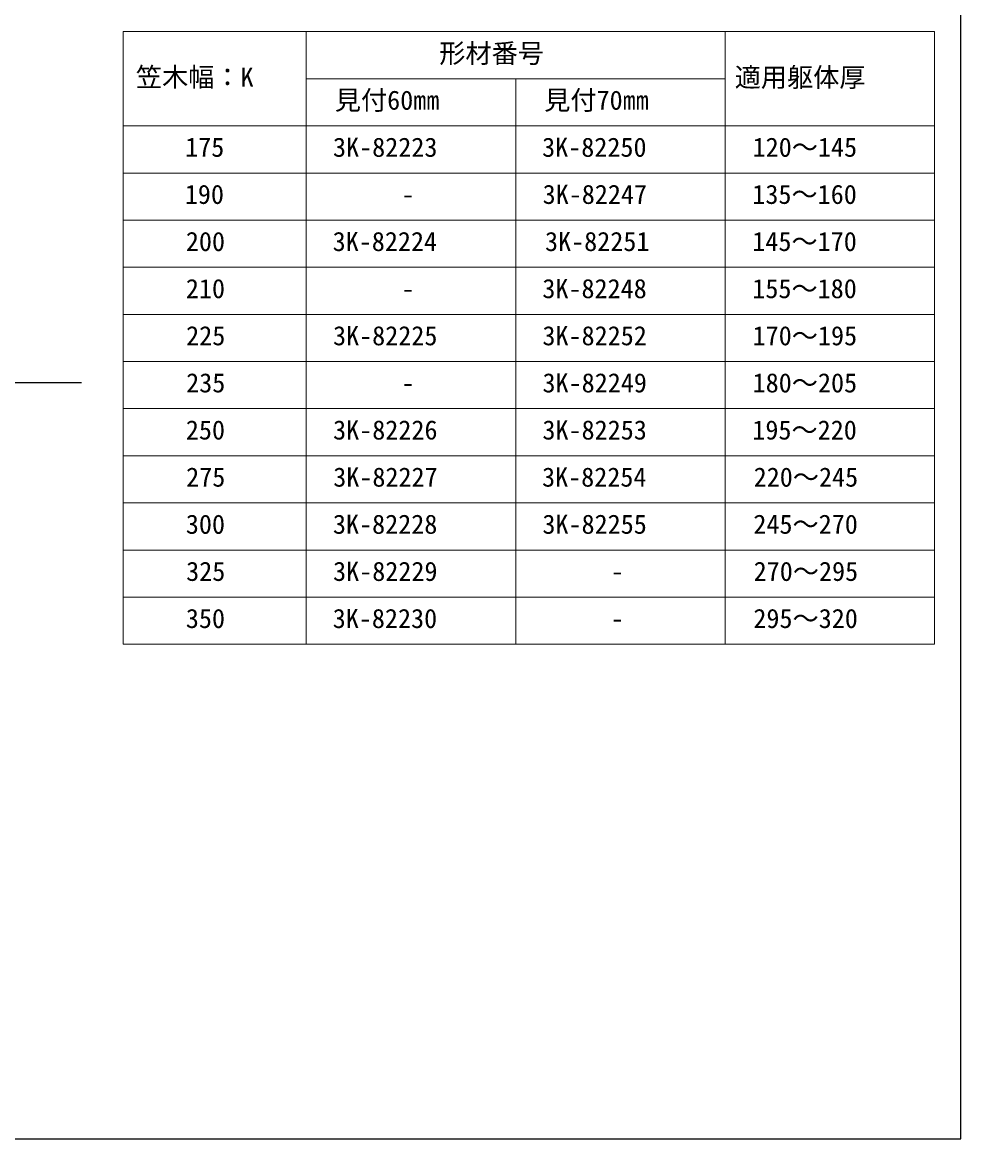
# Model space of a CAD drawing. Units: millimetres, scale not verified. Extents: x -875 to 875, y -1307 to 1299.
# Drawn here: x 516.5 to 875, y -1307.1 to -880.7 of the extents above; entities that cross this region are included whole.
import ezdxf
from ezdxf.enums import TextEntityAlignment as Align

# ---------------------------------------------------------------- set-up
doc = ezdxf.new("R2010")
doc.units = ezdxf.units.MM
doc.header["$LTSCALE"] = 4
doc.layers.add('0-1_TABLE1', color=7, linetype='Continuous', lineweight=18)
doc.layers.add('0-6_YKK_D', color=6, linetype='Continuous')
doc.layers.add('0-7_YKK_ZWAK', color=7, linetype='Continuous')
doc.styles.add('ＭＳ ゴシック', font='')
doc.styles.get('ＭＳ ゴシック').set_extended_font_data('MS Gothic')

msp = doc.modelspace()

# ---------------------------------------------------------------- linework, layer by layer
at = {"layer": '0-1_TABLE1'}
for p, q in [((555, -884.25), (865, -884.25)), ((555, -884.25), (555, -1118.25)), ((625, -884.25), (625, -1118.25)), ((785, -884.25), (785, -1118.25)), ((865, -884.25), (865, -1118.25)), ((625, -902.25), (785, -902.25)), ((705, -902.25), (705, -1118.25)), ((555, -920.25), (865, -920.25)), ((555, -938.25), (865, -938.25)), ((555, -956.25), (865, -956.25)), ((555, -974.25), (865, -974.25)), ((555, -992.25), (865, -992.25)), ((555, -1010.25), (865, -1010.25)), ((555, -1028.25), (865, -1028.25)), ((555, -1046.25), (865, -1046.25)), ((555, -1064.25), (865, -1064.25)), ((555, -1082.25), (865, -1082.25)), ((555, -1100.25), (865, -1100.25)), ((555, -1118.25), (865, -1118.25))]:
    msp.add_line(p, q, dxfattribs=at)
at = {"layer": '0-6_YKK_D'}
msp.add_lwpolyline([(402.5, -1018.229), (420, -1018.229), (539.063, -1018.229)], dxfattribs=at)
at = {"layer": '0-7_YKK_ZWAK'}
msp.add_lwpolyline([(-875, -1307.1), (875, -1307.1), (875, 1242.9)], dxfattribs=at)

# ---------------------------------------------------------------- texts
at = {"layer": '0-1_TABLE1', "style": 'ＭＳ ゴシック'}
for s, p in [('形材番号', (675.795, -898.364)), ('笠木幅：K', (559.886, -907.478)), ('適用躯体厚', (788.665, -907.534)), ('見付60㎜', (635.881, -916.279)), ('見付70㎜', (715.881, -916.279)), ('175', (578.693, -934.25)), ('3K-82223', (635.199, -934.25)), ('3K-82250', (715.085, -934.25)), ('120～145', (795.511, -934.25)), ('190', (578.58, -952.25)), ('3K-82247', (715.284, -952.25)), ('135～160', (795.398, -952.25)), ('-', (661.364, -952.25)), ('200', (578.977, -970.25)), ('3K-82224', (635.057, -970.25)), ('3K-82251', (716.193, -970.25)), ('145～170', (795.398, -970.25)), ('210', (578.977, -988.25)), ('3K-82248', (715.17, -988.25)), ('155～180', (795.398, -988.25)), ('-', (661.364, -988.25)), ('225', (579.091, -1006.25)), ('3K-82225', (635.199, -1006.25)), ('3K-82252', (715.199, -1006.25)), ('170～195', (795.511, -1006.25)), ('235', (579.091, -1024.25)), ('3K-82249', (715.227, -1024.25)), ('180～205', (795.511, -1024.25)), ('-', (661.364, -1024.25)), ('250', (578.977, -1042.25)), ('3K-82226', (635.227, -1042.25)), ('3K-82253', (715.199, -1042.25)), ('195～220', (795.398, -1042.25)), ('275', (579.091, -1060.25)), ('3K-82227', (635.284, -1060.25)), ('3K-82254', (715.057, -1060.25)), ('220～245', (795.909, -1060.25)), ('300', (578.977, -1078.25)), ('3K-82228', (635.17, -1078.25)), ('3K-82255', (715.199, -1078.25)), ('245～270', (795.795, -1078.25)), ('325', (579.091, -1096.25)), ('3K-82229', (635.227, -1096.25)), ('270～295', (795.909, -1096.25)), ('-', (741.364, -1096.25)), ('350', (578.977, -1114.25)), ('3K-82230', (635.085, -1114.25)), ('295～320', (795.795, -1114.25)), ('-', (741.364, -1114.25))]:
    msp.add_text(s, height=7.331, dxfattribs=at).set_placement(p, align=Align.BOTTOM_LEFT)

doc.saveas('drawing.dxf')
